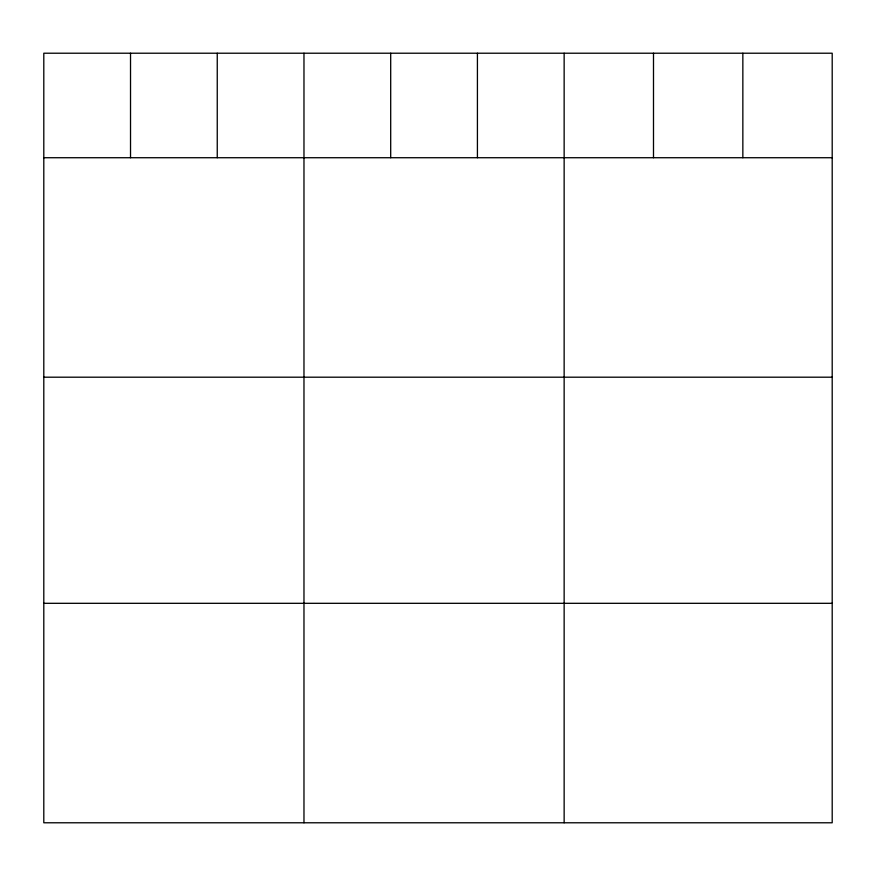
<?xml version="1.0" encoding="UTF-8"?>
<svg xmlns="http://www.w3.org/2000/svg" width="876" height="876" viewBox="0 0 876 876"><rect width="100%" height="100%" fill="white"/><g stroke="black" fill="none" stroke-linecap="round" stroke-linejoin="round"><path stroke-width="1.31" d="M832.2 157.724L832.2 822.783L43.8 822.783L43.8 53.217L832.2 53.217L832.2 157.724L43.8 157.724M43.8 377.195L832.2 377.195M43.8 603.312L832.2 603.312M742.848 53.217L742.848 157.724M653.496 53.217L653.496 157.724M564.144 53.217L564.144 822.783M477.42 53.217L477.42 157.724M390.696 53.217L390.696 157.724M303.972 53.217L303.972 822.783M217.248 53.217L217.248 157.724M130.524 53.217L130.524 157.724"/></g></svg>
